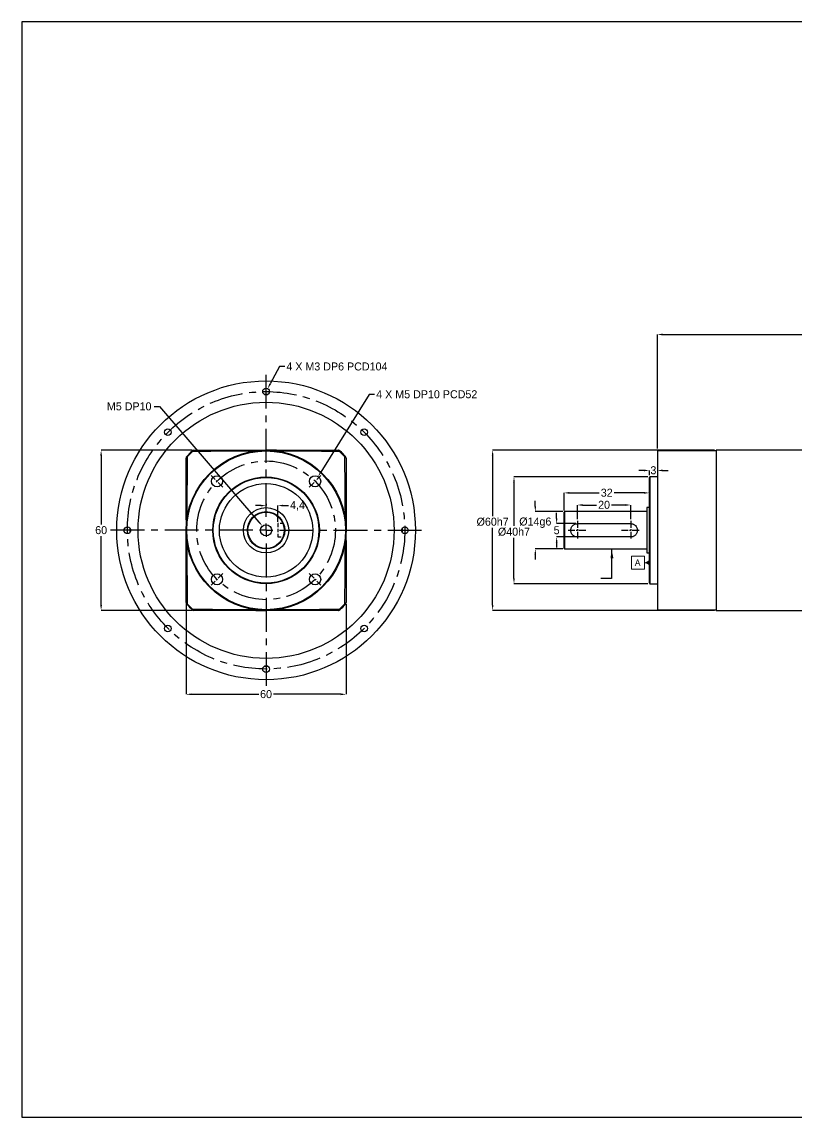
# Model space of a CAD drawing. Header units: millimetres. Extents: x 0 to 581, y 0 to 411.
# Drawn here: x 0 to 290.3, y 0 to 410.6 of the extents above; entities that cross this region are included whole.
import ezdxf

# ---------------------------------------------------------------- set-up
doc = ezdxf.new("R2010")
doc.units = ezdxf.units.MM
doc.header["$PDSIZE"] = -1
doc.linetypes.add('CENTERX2', pattern=[20.32, 12.7, -2.54, 2.54, -2.54])
doc.linetypes.add('HIDDEN', pattern=[1.905, 1.27, -0.635])
doc.layers.add('외형선', color=7, linetype='Continuous', lineweight=25)
for name, color, linetype in [('은선', 2, 'HIDDEN'), ('중심선', 1, 'CENTERX2'), ('치수', 3, 'Continuous')]:
    doc.layers.add(name, color=color, linetype=linetype)
doc.styles.get("Standard").update_dxf_attribs({"font": 'GOTHIC.TTF'})
doc.dimstyles.new('배포도면', dxfattribs={"dimtxt": 3, "dimasz": 2, "dimexe": 0, "dimexo": 0.625, "dimtad": 0, "dimtih": 1, "dimtoh": 1, "dimtxsty": 'Standard', "dimcen": 0, "dimclrd": 3, "dimclre": 3, "dimclrt": 3, "dimadec": 0, "dimazin": 0, "dimtfac": 1, "dimtofl": 0, "dimtmove": 0, "dimatfit": 3, "dimfxl": 1, "dimarcsym": 0})

# ---------------------------------------------------------------- blocks, each defined once
blk = doc.blocks.new('_D_7')
at = {"layer": 'Defpoints', "color": 0}
for p in [(238.29, 293.38), (380.29, 275.97), (238.29, 249.97)]:
    blk.add_point(p, dxfattribs=at)
at = {"layer": '치수', "color": 3, "lineweight": -2}
for p, q in [((238.29, 250.59), (238.29, 293.38)), ((240.29, 293.38), (305.57, 293.38)), ((378.29, 293.38), (313.02, 293.38)), ((380.29, 276.59), (380.29, 293.38))]:
    blk.add_line(p, q, dxfattribs=at)
at = {"layer": '치수', "color": 3}
for points in [[(240.29, 293.71), (240.29, 293.04), (238.29, 293.38)], [(378.29, 293.71), (378.29, 293.04), (380.29, 293.38)]]:
    blk.add_solid(points, dxfattribs=at)
at = {"layer": '치수', "color": 3, "insert": (309.29, 294.92), "char_height": 3, "attachment_point": 2}
blk.add_mtext('142', dxfattribs=at)
blk = doc.blocks.new('_D_8')
at = {"layer": 'Defpoints', "color": 0}
for p in [(208.29, 222.47), (200.51, 217.47), (208.29, 217.47)]:
    blk.add_point(p, dxfattribs=at)
at = {"layer": '치수', "color": 3, "lineweight": -2}
for p, q in [((200.51, 224.47), (200.51, 226.47)), ((207.67, 222.47), (200.51, 222.47)), ((207.67, 217.47), (200.51, 217.47)), ((200.51, 215.47), (200.51, 213.47))]:
    blk.add_line(p, q, dxfattribs=at)
at = {"layer": '치수', "color": 3}
for points in [[(200.18, 224.47), (200.84, 224.47), (200.51, 222.47)], [(200.18, 215.47), (200.84, 215.47), (200.51, 217.47)]]:
    blk.add_solid(points, dxfattribs=at)
at = {"layer": '치수', "color": 3, "insert": (200.51, 221.5), "char_height": 3, "attachment_point": 2}
blk.add_mtext('5', dxfattribs=at)
blk = doc.blocks.new('_D_9')
at = {"layer": 'Defpoints', "color": 0}
for p in [(203.49, 226.97), (192.51, 212.97), (203.49, 212.97)]:
    blk.add_point(p, dxfattribs=at)
at = {"layer": '치수', "color": 3, "lineweight": -2}
for p, q in [((192.51, 228.97), (192.51, 230.97)), ((202.87, 226.97), (192.51, 226.97)), ((202.87, 212.97), (192.51, 212.97)), ((192.51, 210.97), (192.51, 208.97))]:
    blk.add_line(p, q, dxfattribs=at)
at = {"layer": '치수', "color": 3}
for points in [[(192.18, 228.97), (192.84, 228.97), (192.51, 226.97)], [(192.18, 210.97), (192.84, 210.97), (192.51, 212.97)]]:
    blk.add_solid(points, dxfattribs=at)
at = {"layer": '치수', "color": 3, "insert": (192.51, 224.77), "char_height": 3, "attachment_point": 2}
blk.add_mtext('%%c14g6', dxfattribs=at)
blk = doc.blocks.new('_D_10')
at = {"layer": 'Defpoints', "color": 0}
for p in [(235.29, 239.97), (184.51, 199.97), (235.29, 199.97)]:
    blk.add_point(p, dxfattribs=at)
at = {"layer": '치수', "color": 3, "lineweight": -2}
for p, q in [((234.67, 239.97), (184.51, 239.97)), ((184.51, 237.97), (184.51, 221.59)), ((184.51, 201.97), (184.51, 217.19)), ((234.67, 199.97), (184.51, 199.97))]:
    blk.add_line(p, q, dxfattribs=at)
at = {"layer": '치수', "color": 3}
for points in [[(184.18, 237.97), (184.84, 237.97), (184.51, 239.97)], [(184.18, 201.97), (184.84, 201.97), (184.51, 199.97)]]:
    blk.add_solid(points, dxfattribs=at)
at = {"layer": '치수', "color": 3, "insert": (184.51, 220.96), "char_height": 3, "attachment_point": 2}
blk.add_mtext('%%c40h7', dxfattribs=at)
blk = doc.blocks.new('_D_11')
at = {"layer": 'Defpoints', "color": 0}
for p in [(260.29, 249.97), (176.51, 189.97), (260.29, 189.97)]:
    blk.add_point(p, dxfattribs=at)
at = {"layer": '치수', "color": 3, "lineweight": -2}
for p, q in [((259.67, 249.97), (176.51, 249.97)), ((176.51, 247.97), (176.51, 225.32)), ((176.51, 191.97), (176.51, 220.92)), ((259.67, 189.97), (176.51, 189.97))]:
    blk.add_line(p, q, dxfattribs=at)
at = {"layer": '치수', "color": 3}
for points in [[(176.18, 247.97), (176.84, 247.97), (176.51, 249.97)], [(176.18, 191.97), (176.84, 191.97), (176.51, 189.97)]]:
    blk.add_solid(points, dxfattribs=at)
at = {"layer": '치수', "color": 3, "insert": (176.51, 224.7), "char_height": 3, "attachment_point": 2}
blk.add_mtext('%%c60h7', dxfattribs=at)
blk = doc.blocks.new('_D_12')
at = {"layer": 'Defpoints', "color": 0}
for p in [(228.29, 229.46), (208.29, 223.47), (228.29, 223.47)]:
    blk.add_point(p, dxfattribs=at)
at = {"layer": '치수', "color": 3, "lineweight": -2}
for p, q in [((208.29, 224.09), (208.29, 229.46)), ((210.29, 229.46), (215.48, 229.46)), ((226.29, 229.46), (221.1, 229.46)), ((228.29, 224.09), (228.29, 229.46))]:
    blk.add_line(p, q, dxfattribs=at)
at = {"layer": '치수', "color": 3}
for points in [[(210.29, 229.79), (210.29, 229.13), (208.29, 229.46)], [(226.29, 229.79), (226.29, 229.13), (228.29, 229.46)]]:
    blk.add_solid(points, dxfattribs=at)
at = {"layer": '치수', "color": 3, "insert": (218.29, 231.04), "char_height": 3, "attachment_point": 2}
blk.add_mtext('20', dxfattribs=at)
blk = doc.blocks.new('_D_13')
at = {"layer": 'Defpoints', "color": 0}
for p in [(235.29, 234), (235.29, 234), (203.29, 226.77)]:
    blk.add_point(p, dxfattribs=at)
at = {"layer": '치수', "color": 3, "lineweight": -2}
for p, q in [((235.29, 234.62), (235.29, 234)), ((203.29, 227.39), (203.29, 234)), ((205.29, 234), (216.5, 234)), ((233.29, 234), (222.08, 234))]:
    blk.add_line(p, q, dxfattribs=at)
at = {"layer": '치수', "color": 3}
for points in [[(205.29, 234.33), (205.29, 233.66), (203.29, 234)], [(233.29, 234.33), (233.29, 233.66), (235.29, 234)]]:
    blk.add_solid(points, dxfattribs=at)
at = {"layer": '치수', "color": 3, "insert": (219.29, 235.57), "char_height": 3, "attachment_point": 2}
blk.add_mtext('32', dxfattribs=at)
blk = doc.blocks.new('_D_14')
at = {"layer": 'Defpoints', "color": 0}
for p in [(235.29, 242.41), (238.29, 242.41), (235.29, 239.97)]:
    blk.add_point(p, dxfattribs=at)
at = {"layer": '치수', "color": 3, "lineweight": -2}
for p, q in [((233.29, 242.41), (231.29, 242.41)), ((235.29, 240.59), (235.29, 242.41)), ((238.29, 243.04), (238.29, 242.41)), ((240.29, 242.41), (242.29, 242.41))]:
    blk.add_line(p, q, dxfattribs=at)
at = {"layer": '치수', "color": 3}
for points in [[(233.29, 242.75), (233.29, 242.08), (235.29, 242.41)], [(240.29, 242.75), (240.29, 242.08), (238.29, 242.41)]]:
    blk.add_solid(points, dxfattribs=at)
at = {"layer": '치수', "color": 3, "insert": (236.79, 243.99), "char_height": 3, "attachment_point": 2}
blk.add_mtext('3', dxfattribs=at)
blk = doc.blocks.new('SW_DATUMTAG_0')
at = {"color": 0, "linetype": 'Continuous', "lineweight": 18}
for p, q in [((-4.42, 3.59), (-4.42, 8.41)), ((-4.42, 8.41), (0.4, 8.41)), ((0.4, 8.41), (0.4, 3.59)), ((2.29, 6), (0.4, 6)), ((0.4, 3.59), (-4.42, 3.59))]:
    blk.add_line(p, q, dxfattribs=at)
at = {"color": 0, "linetype": 'Continuous', "lineweight": 0}
blk.add_solid([(2.29, 5.04), (2.29, 6.97), (0.6, 6)], dxfattribs=at)
at = {"color": 0, "linetype": 'Continuous', "lineweight": 0, "insert": (-3.2, 7.2), "char_height": 2.41, "attachment_point": 1}
blk.add_mtext('A', dxfattribs=at)
blk = doc.blocks.new('_D_15')
at = {"layer": 'Defpoints', "color": 0}
for p in [(91.55, 229.24), (91.55, 229.24), (95.95, 222.47)]:
    blk.add_point(p, dxfattribs=at)
at = {"layer": '치수', "color": 3, "lineweight": -2}
for p, q in [((89.55, 229.24), (87.55, 229.24)), ((91.55, 229.86), (91.55, 229.24)), ((95.95, 223.09), (95.95, 229.24)), ((97.95, 229.24), (99.95, 229.24))]:
    blk.add_line(p, q, dxfattribs=at)
at = {"layer": '치수', "color": 3}
for points in [[(89.55, 229.57), (89.55, 228.9), (91.55, 229.24)], [(97.95, 229.57), (97.95, 228.9), (95.95, 229.24)]]:
    blk.add_solid(points, dxfattribs=at)
at = {"layer": '치수', "color": 3, "insert": (103.36, 230.95), "char_height": 3, "attachment_point": 2}
blk.add_mtext('4,4', dxfattribs=at)
blk = doc.blocks.new('_D_16')
at = {"layer": 'Defpoints', "color": 0}
for p in [(90.19, 221.56), (92.92, 218.37)]:
    blk.add_point(p, dxfattribs=at)
at = {"layer": '치수', "color": 3, "lineweight": -2}
for p, q in [((49.65, 266.37), (51.65, 266.37)), ((51.65, 266.37), (88.88, 223.08))]:
    blk.add_line(p, q, dxfattribs=at)
at = {"layer": '치수', "color": 3}
blk.add_solid([(89.13, 223.29), (88.63, 222.86), (90.19, 221.56)], dxfattribs=at)
at = {"layer": '치수', "color": 3, "insert": (31.87, 267.95), "char_height": 3, "attachment_point": 1}
blk.add_mtext('M5 DP10\\P', dxfattribs=at)
blk = doc.blocks.new('_D_17')
at = {"layer": 'Defpoints', "color": 0}
for p in [(92.14, 273.07), (90.97, 270.86)]:
    blk.add_point(p, dxfattribs=at)
at = {"layer": '치수', "color": 3, "lineweight": -2}
for p, q in [((96.55, 281.33), (93.08, 274.83)), ((98.55, 281.33), (96.55, 281.33))]:
    blk.add_line(p, q, dxfattribs=at)
at = {"layer": '치수', "color": 3}
blk.add_solid([(92.79, 274.99), (93.38, 274.68), (92.14, 273.07)], dxfattribs=at)
at = {"layer": '치수', "color": 3, "insert": (99.17, 282.9), "char_height": 3, "attachment_point": 1}
blk.add_mtext('4 X M3 DP6 PCD104\\P', dxfattribs=at)
blk = doc.blocks.new('_D_18')
at = {"layer": 'Defpoints', "color": 0}
for p in [(111.05, 240.13), (108.83, 236.57)]:
    blk.add_point(p, dxfattribs=at)
at = {"layer": '치수', "color": 3, "lineweight": -2}
for p, q in [((130.23, 270.9), (112.11, 241.83)), ((132.23, 270.9), (130.23, 270.9))]:
    blk.add_line(p, q, dxfattribs=at)
at = {"layer": '치수', "color": 3}
blk.add_solid([(111.83, 242.01), (112.39, 241.65), (111.05, 240.13)], dxfattribs=at)
at = {"layer": '치수', "color": 3, "insert": (132.86, 272.48), "char_height": 3, "attachment_point": 1}
blk.add_mtext('4 X M5 DP10 PCD52\\P', dxfattribs=at)
blk = doc.blocks.new('_D_19')
at = {"layer": 'Defpoints', "color": 0}
for p in [(61.55, 192.93), (121.55, 192.93), (121.55, 158.49)]:
    blk.add_point(p, dxfattribs=at)
at = {"layer": '치수', "color": 3, "lineweight": -2}
for p, q in [((61.55, 192.3), (61.55, 158.49)), ((121.55, 192.3), (121.55, 158.49)), ((63.55, 158.49), (88.82, 158.49)), ((119.55, 158.49), (94.29, 158.49))]:
    blk.add_line(p, q, dxfattribs=at)
at = {"layer": '치수', "color": 3}
for points in [[(63.55, 158.83), (63.55, 158.16), (61.55, 158.49)], [(119.55, 158.83), (119.55, 158.16), (121.55, 158.49)]]:
    blk.add_solid(points, dxfattribs=at)
at = {"layer": '치수', "color": 3, "insert": (91.55, 160.07), "char_height": 3, "attachment_point": 2}
blk.add_mtext('60', dxfattribs=at)
blk = doc.blocks.new('_D_20')
at = {"layer": 'Defpoints', "color": 0}
for p in [(64.52, 249.97), (29.71, 189.97), (64.52, 189.97)]:
    blk.add_point(p, dxfattribs=at)
at = {"layer": '치수', "color": 3, "lineweight": -2}
for p, q in [((63.89, 249.97), (29.71, 249.97)), ((29.71, 247.97), (29.71, 222.17)), ((29.71, 191.97), (29.71, 217.77)), ((63.89, 189.97), (29.71, 189.97))]:
    blk.add_line(p, q, dxfattribs=at)
at = {"layer": '치수', "color": 3}
for points in [[(29.38, 247.97), (30.04, 247.97), (29.71, 249.97)], [(29.38, 191.97), (30.04, 191.97), (29.71, 189.97)]]:
    blk.add_solid(points, dxfattribs=at)
at = {"layer": '치수', "color": 3, "insert": (29.71, 221.54), "char_height": 3, "attachment_point": 2}
blk.add_mtext('60', dxfattribs=at)
blk = doc.blocks.new('SW_CENTERMARKSYMBOL_7')
at = {"layer": '중심선', "color": 0}
for p, q in [((0, 5), (0, 58.5)), ((-5, 0), (-58.5, 0)), ((0, 0), (-2.5, 0)), ((0, 0), (0, 2.5)), ((0, 0), (0, -2.5)), ((0, 0), (2.5, 0)), ((5, 0), (58.5, 0)), ((0, -5), (0, -58.5))]:
    blk.add_line(p, q, dxfattribs=at)
blk = doc.blocks.new('A')
at = {"lineweight": -3}
for p, q in [((2066.56, -855.31), (1769.56, -855.31)), ((1769.56, -855.31), (1769.56, -1065.31)), ((2066.56, -1065.31), (2066.56, -855.31)), ((1769.56, -1065.31), (1769.56, -1275.31)), ((2066.56, -1275.31), (2066.56, -1065.31)), ((1769.56, -1275.31), (2066.56, -1275.31))]:
    blk.add_line(p, q, dxfattribs=at)
blk = doc.blocks.new('*U43')
at = {"layer": '중심선', "ltscale": 0.2}
blk.add_line((-2.19, -2.19), (2.19, 2.19), dxfattribs=at)
blk = doc.blocks.new('*U44')
at = {"color": 0, "linetype": 'ByBlock', "lineweight": -2}
for p, rotation in [((73.17, 238.35), 90.00000000000001), ((73.17, 201.58), 180), ((109.94, 201.58), 270)]:
    blk.add_blockref('*U43', p, dxfattribs=dict(at, rotation=rotation))
blk.add_blockref('*U43', (109.94, 238.35), dxfattribs=at)

msp = doc.modelspace()

# ---------------------------------------------------------------- linework, layer by layer
at = {"layer": '외형선', "linetype": 'Continuous', "lineweight": 25}
for p, q in [((260.294, 249.717), (238.294, 249.717)), ((238.294, 249.717), (238.294, 190.217)), ((300.294, 249.967), (260.294, 249.967)), ((260.294, 249.967), (260.294, 189.967)), ((235.494, 239.967), (235.294, 239.767)), ((235.294, 200.167), (235.294, 239.767)), ((238.294, 239.967), (235.494, 239.967)), ((235.494, 239.967), (235.494, 199.967)), ((203.494, 226.967), (203.294, 226.767)), ((203.294, 213.167), (203.294, 226.767)), ((234.294, 226.967), (203.494, 226.967)), ((203.494, 226.967), (203.494, 212.967)), ((235.294, 228.467), (234.294, 228.467)), ((234.294, 228.467), (234.294, 211.467)), ((208.294, 222.467), (228.294, 222.467)), ((228.294, 217.467), (208.294, 217.467)), ((203.294, 213.167), (203.494, 212.967)), ((203.494, 212.967), (234.294, 212.967)), ((234.294, 211.467), (235.294, 211.467)), ((235.294, 200.167), (235.494, 199.967)), ((235.494, 199.967), (238.294, 199.967)), ((238.294, 190.217), (260.294, 190.217)), ((260.294, 189.967), (300.294, 189.967))]:
    msp.add_line(p, q, dxfattribs=at)
at = {"layer": '외형선', "linetype": 'Continuous', "lineweight": 25, "flags": 128}
for points in [[(61.823, 247.688), (61.826, 247.685), (61.836, 247.677), (61.851, 247.662), (61.872, 247.643), (61.899, 247.618), (61.932, 247.587), (61.969, 247.552), (62.012, 247.512)], [(63.834, 249.698), (63.836, 249.695), (63.845, 249.686), (63.859, 249.671), (63.879, 249.65), (63.904, 249.623), (63.934, 249.59), (63.97, 249.552), (64.009, 249.51)], [(119.276, 249.698), (119.273, 249.695), (119.265, 249.686), (119.25, 249.671), (119.231, 249.65), (119.205, 249.623), (119.175, 249.59), (119.14, 249.552), (119.1, 249.51)], [(121.286, 247.688), (121.283, 247.685), (121.274, 247.677), (121.259, 247.662), (121.237, 247.643), (121.211, 247.618), (121.178, 247.587), (121.14, 247.552), (121.098, 247.512)], [(61.823, 192.246), (61.826, 192.249), (61.836, 192.257), (61.851, 192.271), (61.872, 192.291), (61.899, 192.316), (61.932, 192.346), (61.969, 192.382), (62.012, 192.421)], [(63.834, 190.235), (63.836, 190.239), (63.845, 190.248), (63.859, 190.263), (63.879, 190.284), (63.904, 190.311), (63.934, 190.344), (63.97, 190.381), (64.009, 190.424)], [(119.1, 190.424), (119.14, 190.381), (119.175, 190.344), (119.205, 190.311), (119.231, 190.284), (119.25, 190.263), (119.265, 190.248), (119.273, 190.239), (119.276, 190.235)], [(121.286, 192.246), (121.283, 192.249), (121.274, 192.257), (121.259, 192.271), (121.237, 192.291), (121.211, 192.316), (121.178, 192.346), (121.14, 192.382), (121.098, 192.421)]]:
    msp.add_lwpolyline(points, dxfattribs=at)
at = {"layer": '외형선', "linetype": 'Continuous', "lineweight": 25}
for centre, radius in [((91.555, 219.967), 56), ((91.555, 271.967), 1.25), ((91.555, 219.967), 48), ((54.75, 256.772), 1.25), ((128.36, 256.772), 1.25), ((91.555, 219.967), 30), ((91.555, 219.967), 29.75), ((73.17, 238.352), 2.1), ((91.555, 219.967), 20), ((91.555, 219.967), 19.8), ((109.94, 238.352), 2.1), ((91.555, 219.967), 17.5), ((91.555, 219.967), 8.5), ((91.555, 219.967), 7), ((91.555, 219.967), 6.8), ((91.555, 219.967), 2.1), ((39.555, 219.967), 1.25), ((143.555, 219.967), 1.25), ((73.17, 201.582), 2.1), ((109.94, 201.582), 2.1), ((54.75, 183.162), 1.25), ((128.36, 183.162), 1.25), ((91.555, 167.967), 1.25)]:
    msp.add_circle(centre, radius, dxfattribs=at)
for centre, radius, start, end in [((62.555, 247.006), 1, 137.00387, 180), ((62.161, 246.919), 0.612, 104.0646, 171.78395), ((91.555, 219.967), 40.65, 132.99613, 137.00387), ((91.555, 219.967), 40.392, 132.99613, 137.00387), ((64.516, 248.967), 1, 90, 132.99613), ((64.603, 249.361), 0.612, 98.21605, 165.9354), ((87.931, 249.723), 0.349, 135.78761, 183.39197), ((95.179, 249.723), 0.349, 356.60803, 44.21239), ((118.507, 249.361), 0.612, 14.0646, 81.78395), ((118.594, 248.967), 1, 47.00387, 90), ((91.555, 219.967), 40.392, 42.99613, 47.00387), ((91.555, 219.967), 40.65, 42.99613, 47.00387), ((120.949, 246.919), 0.612, 8.21605, 75.9354), ((120.555, 247.006), 1, 0, 42.99613), ((61.798, 223.591), 0.349, 86.60803, 134.21239), ((121.311, 223.591), 0.349, 45.78761, 93.39197), ((61.798, 216.343), 0.349, 225.78761, 273.39197), ((121.311, 216.343), 0.349, 266.60803, 314.21239), ((62.161, 193.015), 0.612, 188.21605, 255.9354), ((62.555, 192.928), 1, 180, 222.99613), ((91.555, 219.967), 40.65, 222.99613, 227.00387), ((91.555, 219.967), 40.392, 222.99613, 227.00387), ((64.516, 190.967), 1, 227.00387, 270), ((64.603, 190.573), 0.612, 194.0646, 261.78395), ((87.931, 190.21), 0.349, 176.60803, 224.21239), ((95.179, 190.21), 0.349, 315.78761, 3.39197), ((118.507, 190.573), 0.612, 278.21605, 345.9354), ((118.594, 190.967), 1, 270, 312.99613), ((91.555, 219.967), 40.392, 312.99613, 317.00387), ((91.555, 219.967), 40.65, 312.99613, 317.00387), ((120.949, 193.015), 0.612, 284.0646, 351.78395), ((120.555, 192.928), 1, 317.00387, 0)]:
    msp.add_arc(centre, radius, start, end, dxfattribs=at)
for points, knots in [([(90.812, 270.961), (91.032, 270.964), (91.524, 270.97), (92.022, 270.964), (92.298, 270.961)], [0, 0, 0, 0, 0.4476915, 1, 1, 1, 1]), ([(61.555, 223.841), (61.555, 226.018), (61.555, 228.112), (61.555, 231.165), (61.555, 232.168), (61.555, 234.149), (61.555, 235.129), (61.555, 238.012), (61.555, 239.867), (61.555, 243.494), (61.555, 245.264), (61.555, 247.006)], [0, 0, 0, 0, 0.25, 0.25, 0.375, 0.375, 0.5, 0.5, 0.75, 0.75, 1, 1, 1, 1]), ([(62.012, 247.512), (61.995, 245.742), (61.978, 243.942), (61.942, 240.254), (61.924, 238.366), (61.896, 235.435), (61.887, 234.439), (61.87, 232.418), (61.862, 231.39), (61.839, 228.269), (61.826, 226.138), (61.819, 223.939)], [0, 0, 0, 0, 0.25, 0.25, 0.5, 0.5, 0.625, 0.625, 0.75, 0.75, 1, 1, 1, 1]), ([(87.582, 249.703), (85.378, 249.696), (83.254, 249.683), (80.154, 249.66), (79.136, 249.652), (77.122, 249.635), (76.126, 249.626), (73.187, 249.598), (71.291, 249.58), (67.59, 249.544), (65.782, 249.526), (64.009, 249.51)], [0, 0, 0, 0, 0.25, 0.25, 0.375, 0.375, 0.5, 0.5, 0.75, 0.75, 1, 1, 1, 1]), ([(64.516, 249.967), (66.257, 249.967), (68.028, 249.967), (71.654, 249.967), (73.51, 249.967), (76.392, 249.967), (77.372, 249.967), (79.354, 249.967), (80.357, 249.967), (83.41, 249.967), (85.504, 249.967), (87.681, 249.967)], [0, 0, 0, 0, 0.25, 0.25, 0.5, 0.5, 0.625, 0.625, 0.75, 0.75, 1, 1, 1, 1]), ([(95.429, 249.967), (97.606, 249.967), (99.7, 249.967), (102.753, 249.967), (103.756, 249.967), (105.737, 249.967), (106.717, 249.967), (109.6, 249.967), (111.455, 249.967), (115.082, 249.967), (116.852, 249.967), (118.594, 249.967)], [0, 0, 0, 0, 0.25, 0.25, 0.375, 0.375, 0.5, 0.5, 0.75, 0.75, 1, 1, 1, 1]), ([(119.1, 249.51), (117.33, 249.526), (115.53, 249.544), (111.842, 249.579), (109.954, 249.598), (107.023, 249.625), (106.027, 249.634), (104.006, 249.652), (102.978, 249.66), (99.857, 249.683), (97.726, 249.696), (95.527, 249.703)], [0, 0, 0, 0, 0.25, 0.25, 0.5, 0.5, 0.625, 0.625, 0.75, 0.75, 1, 1, 1, 1]), ([(121.291, 223.939), (121.283, 226.143), (121.271, 228.267), (121.248, 231.367), (121.24, 232.386), (121.223, 234.4), (121.213, 235.396), (121.186, 238.335), (121.167, 240.23), (121.132, 243.932), (121.114, 245.739), (121.098, 247.512)], [0, 0, 0, 0, 0.25, 0.25, 0.375, 0.375, 0.5, 0.5, 0.75, 0.75, 1, 1, 1, 1]), ([(121.555, 247.006), (121.555, 245.264), (121.555, 243.494), (121.555, 239.867), (121.555, 238.012), (121.555, 235.129), (121.555, 234.149), (121.555, 232.168), (121.555, 231.165), (121.555, 228.112), (121.555, 226.018), (121.555, 223.841)], [0, 0, 0, 0, 0.25, 0.25, 0.5, 0.5, 0.625, 0.625, 0.75, 0.75, 1, 1, 1, 1]), ([(208.294, 217.467), (208.127, 217.467), (207.964, 217.483), (207.643, 217.548), (207.483, 217.596), (207.181, 217.722), (207.038, 217.799), (206.768, 217.98), (206.641, 218.085), (206.298, 218.427), (206.112, 218.704), (205.924, 219.154), (205.875, 219.313), (205.81, 219.636), (205.794, 219.8), (205.794, 220.129), (205.81, 220.296), (205.875, 220.618), (205.922, 220.774), (206.049, 221.079), (206.126, 221.223), (206.307, 221.492), (206.411, 221.619), (206.641, 221.849), (206.765, 221.952), (207.035, 222.133), (207.181, 222.211), (207.481, 222.337), (207.637, 222.385), (207.961, 222.45), (208.127, 222.467), (208.294, 222.467)], [0, 0, 0, 0, 0.0625, 0.0625, 0.125, 0.125, 0.1875, 0.1875, 0.25, 0.25, 0.375, 0.375, 0.4375, 0.4375, 0.5, 0.5, 0.5625, 0.5625, 0.625, 0.625, 0.6875, 0.6875, 0.75, 0.75, 0.8125, 0.8125, 0.875, 0.875, 0.9375, 0.9375, 1, 1, 1, 1]), ([(228.294, 222.467), (228.461, 222.467), (228.624, 222.45), (228.945, 222.386), (229.105, 222.337), (229.407, 222.212), (229.55, 222.135), (229.82, 221.954), (229.947, 221.849), (230.29, 221.507), (230.476, 221.23), (230.664, 220.78), (230.713, 220.621), (230.777, 220.297), (230.794, 220.134), (230.794, 219.805), (230.778, 219.638), (230.713, 219.316), (230.666, 219.16), (230.539, 218.855), (230.462, 218.711), (230.281, 218.442), (230.177, 218.314), (229.947, 218.085), (229.823, 217.982), (229.553, 217.801), (229.407, 217.722), (229.107, 217.597), (228.951, 217.549), (228.627, 217.484), (228.461, 217.467), (228.294, 217.467)], [0, 0, 0, 0, 0.0625, 0.0625, 0.125, 0.125, 0.1875, 0.1875, 0.25, 0.25, 0.375, 0.375, 0.4375, 0.4375, 0.5, 0.5, 0.5625, 0.5625, 0.625, 0.625, 0.6875, 0.6875, 0.75, 0.75, 0.8125, 0.8125, 0.875, 0.875, 0.9375, 0.9375, 1, 1, 1, 1]), ([(40.56, 219.224), (40.558, 219.444), (40.552, 219.936), (40.557, 220.434), (40.56, 220.71)], [0, 0, 0, 0, 0.4476915, 1, 1, 1, 1]), ([(142.549, 220.71), (142.552, 220.489), (142.557, 219.998), (142.552, 219.499), (142.549, 219.224)], [0, 0, 0, 0, 0.4476915, 1, 1, 1, 1]), ([(61.555, 192.928), (61.555, 194.669), (61.555, 196.44), (61.555, 200.066), (61.555, 201.922), (61.555, 204.805), (61.555, 205.785), (61.555, 207.766), (61.555, 208.769), (61.555, 211.822), (61.555, 213.916), (61.555, 216.093)], [0, 0, 0, 0, 0.25, 0.25, 0.5, 0.5, 0.625, 0.625, 0.75, 0.75, 1, 1, 1, 1]), ([(61.819, 215.994), (61.826, 213.79), (61.839, 211.666), (61.862, 208.566), (61.87, 207.548), (61.887, 205.534), (61.896, 204.538), (61.924, 201.599), (61.942, 199.704), (61.978, 196.002), (61.995, 194.194), (62.012, 192.421)], [0, 0, 0, 0, 0.25, 0.25, 0.375, 0.375, 0.5, 0.5, 0.75, 0.75, 1, 1, 1, 1]), ([(121.098, 192.421), (121.114, 194.192), (121.131, 195.992), (121.167, 199.68), (121.186, 201.567), (121.213, 204.499), (121.222, 205.494), (121.24, 207.515), (121.248, 208.544), (121.271, 211.665), (121.283, 213.796), (121.291, 215.994)], [0, 0, 0, 0, 0.25, 0.25, 0.5, 0.5, 0.625, 0.625, 0.75, 0.75, 1, 1, 1, 1]), ([(121.555, 216.093), (121.555, 213.916), (121.555, 211.822), (121.555, 208.769), (121.555, 207.766), (121.555, 205.785), (121.555, 204.805), (121.555, 201.922), (121.555, 200.066), (121.555, 196.44), (121.555, 194.669), (121.555, 192.928)], [0, 0, 0, 0, 0.25, 0.25, 0.375, 0.375, 0.5, 0.5, 0.75, 0.75, 1, 1, 1, 1]), ([(64.009, 190.424), (65.78, 190.408), (67.58, 190.39), (71.268, 190.354), (73.155, 190.336), (76.087, 190.309), (77.082, 190.3), (79.103, 190.282), (80.132, 190.274), (83.253, 190.251), (85.384, 190.238), (87.582, 190.231)], [0, 0, 0, 0, 0.25, 0.25, 0.5, 0.5, 0.625, 0.625, 0.75, 0.75, 1, 1, 1, 1]), ([(87.681, 189.967), (85.504, 189.967), (83.41, 189.967), (80.357, 189.967), (79.354, 189.967), (77.372, 189.967), (76.392, 189.967), (73.51, 189.967), (71.654, 189.967), (68.028, 189.967), (66.257, 189.967), (64.516, 189.967)], [0, 0, 0, 0, 0.25, 0.25, 0.375, 0.375, 0.5, 0.5, 0.75, 0.75, 1, 1, 1, 1]), ([(118.594, 189.967), (116.852, 189.967), (115.082, 189.967), (111.455, 189.967), (109.6, 189.967), (106.717, 189.967), (105.737, 189.967), (103.756, 189.967), (102.753, 189.967), (99.7, 189.967), (97.606, 189.967), (95.429, 189.967)], [0, 0, 0, 0, 0.25, 0.25, 0.5, 0.5, 0.625, 0.625, 0.75, 0.75, 1, 1, 1, 1]), ([(95.527, 190.231), (97.731, 190.238), (99.855, 190.251), (102.955, 190.274), (103.974, 190.282), (105.988, 190.299), (106.984, 190.308), (109.923, 190.336), (111.818, 190.354), (115.52, 190.39), (117.327, 190.408), (119.1, 190.424)], [0, 0, 0, 0, 0.25, 0.25, 0.375, 0.375, 0.5, 0.5, 0.75, 0.75, 1, 1, 1, 1]), ([(92.298, 168.972), (92.077, 168.97), (91.585, 168.964), (91.087, 168.969), (90.812, 168.972)], [0, 0, 0, 0, 0.4476915, 1, 1, 1, 1])]:
    msp.add_open_spline(points, degree=3, knots=knots, dxfattribs=at)
for points in [[(87.681, 249.967), (88.977, 249.967), (90.266, 249.967), (91.555, 249.967)], [(95.429, 249.967), (94.132, 249.967), (92.843, 249.967), (91.555, 249.967)], [(61.555, 223.841), (61.555, 222.544), (61.555, 221.255), (61.555, 219.967)], [(121.555, 223.841), (121.555, 222.544), (121.555, 221.255), (121.555, 219.967)], [(61.555, 216.093), (61.555, 217.39), (61.555, 218.678), (61.555, 219.967)], [(121.555, 216.093), (121.555, 217.39), (121.555, 218.678), (121.555, 219.967)], [(87.681, 189.967), (88.977, 189.967), (90.266, 189.967), (91.555, 189.967)], [(95.429, 189.967), (94.132, 189.967), (92.843, 189.967), (91.555, 189.967)]]:
    msp.add_open_spline(points, degree=3, dxfattribs=at)
at = {"layer": '은선'}
for p, q in [((98.093, 222.467), (95.955, 222.467)), ((95.955, 222.467), (95.955, 217.467)), ((95.955, 217.467), (98.093, 217.467))]:
    msp.add_line(p, q, dxfattribs=at)
at = {"layer": '중심선', "ltscale": 0.2}
for p, q in [((208.294, 223.467), (208.294, 216.467)), ((228.294, 223.467), (228.294, 216.467)), ((204.794, 219.967), (211.794, 219.967)), ((224.794, 219.967), (231.794, 219.967))]:
    msp.add_line(p, q, dxfattribs=at)
at = {"layer": '중심선'}
for radius in [52, 26]:
    msp.add_circle((91.555, 219.967), radius, dxfattribs=at)
at = {"layer": '치수'}
for p, q in [((221.117, 212.967), (221.117, 201.905)), ((221.117, 201.905), (217.114, 201.913))]:
    msp.add_line(p, q, dxfattribs=at)
msp.add_solid([(221.117, 212.967), (220.708, 209.449), (221.784, 209.489)], dxfattribs=at)

# ---------------------------------------------------------------- block references
at = {"lineweight": -3, "xscale": 1.38236441753702, "yscale": 1.38236441753702, "zscale": 1.38236441753702, "rotation": 90}
msp.add_blockref('A', (-1182.349, -2446.183), dxfattribs=at)
msp.add_blockref('*U44', (0, 0))
at = {"layer": '중심선'}
msp.add_blockref('SW_CENTERMARKSYMBOL_7', (91.555, 219.967), dxfattribs=at)
at = {"layer": '치수'}
msp.add_blockref('SW_DATUMTAG_0', (233.007, 201.837), dxfattribs=at)

# ---------------------------------------------------------------- dimensions: what is measured, and where the dimension line sits
dim = msp.add_linear_dim(base=(238.294, 293.378), p1=(380.294, 275.967), p2=(238.294, 249.967), dimstyle='배포도면', override={"dimtmove": 0}, dxfattribs=at)
dim.commit()
dim.dimension.update_dxf_attribs({"geometry": '_D_7', "text_midpoint": (309.294, 293.378), "dimtype": 160})
for p1, p2, text, picture, middle in [((90.966, 270.864), (92.143, 273.07), '4 X M3 DP6 PCD104\\P', '_D_17', (118.79, 281.327)), ((108.829, 236.57), (111.051, 240.134), '4 X M5 DP10 PCD52\\P', '_D_18', (152.451, 270.9)), ((92.924, 218.375), (90.186, 221.559), 'M5 DP10\\P', '_D_16', (40.444, 266.371))]:
    dim = msp.add_diameter_dim_2p(p1=p1, p2=p2, text=text, dimstyle='배포도면', dxfattribs=at)
    dim.commit()
    dim.dimension.update_dxf_attribs({"geometry": picture, "text_midpoint": middle, "dimtype": 163})
dim = msp.add_linear_dim(base=(29.71, 189.967), p1=(64.516, 249.967), p2=(64.516, 189.967), angle=90, dimstyle='배포도면', dxfattribs=at)
dim.commit()
dim.dimension.update_dxf_attribs({"geometry": '_D_20', "text_midpoint": (29.71, 219.967)})
for base, p1, p2, text, picture, middle in [((176.511, 189.967), (260.294, 249.967), (260.294, 189.967), '%%c<>h7', '_D_11', (176.511, 223.121)), ((184.511, 199.967), (235.294, 239.967), (235.294, 199.967), '%%c<>h7', '_D_10', (184.511, 219.386)), ((192.511, 212.967), (203.494, 226.967), (203.494, 212.967), '%%c<>g6', '_D_9', (192.511, 222.801))]:
    dim = msp.add_linear_dim(base=base, p1=p1, p2=p2, angle=90, text=text, dimstyle='배포도면', override={"dimtmove": 0}, dxfattribs=at)
    dim.commit()
    dim.dimension.update_dxf_attribs({"geometry": picture, "text_midpoint": middle, "dimtype": 160})
for base, p1, p2, picture, middle in [((235.294, 242.413), (238.294, 242.413), (235.294, 239.967), '_D_14', (236.794, 242.413)), ((235.294, 233.997), (203.294, 226.767), (235.294, 233.997), '_D_13', (219.294, 233.997)), ((91.555, 229.238), (95.955, 222.467), (91.555, 229.238), '_D_15', (103.364, 229.238)), ((121.555, 158.494), (61.555, 192.928), (121.555, 192.928), '_D_19', (91.555, 158.494))]:
    dim = msp.add_linear_dim(base=base, p1=p1, p2=p2, dimstyle='배포도면', dxfattribs=at)
    dim.commit()
    dim.dimension.update_dxf_attribs({"geometry": picture, "text_midpoint": middle, "dimtype": 160})
dim = msp.add_linear_dim(base=(228.294, 229.461), p1=(208.294, 223.467), p2=(228.294, 223.467), dimstyle='배포도면', dxfattribs=at)
dim.commit()
dim.dimension.update_dxf_attribs({"geometry": '_D_12', "text_midpoint": (218.294, 229.461)})
dim = msp.add_linear_dim(base=(200.511, 217.467), p1=(208.294, 222.467), p2=(208.294, 217.467), angle=90, dimstyle='배포도면', override={"dimtmove": 0}, dxfattribs=at)
dim.commit()
dim.dimension.update_dxf_attribs({"geometry": '_D_8', "text_midpoint": (200.511, 219.967)})

doc.saveas('drawing.dxf')
